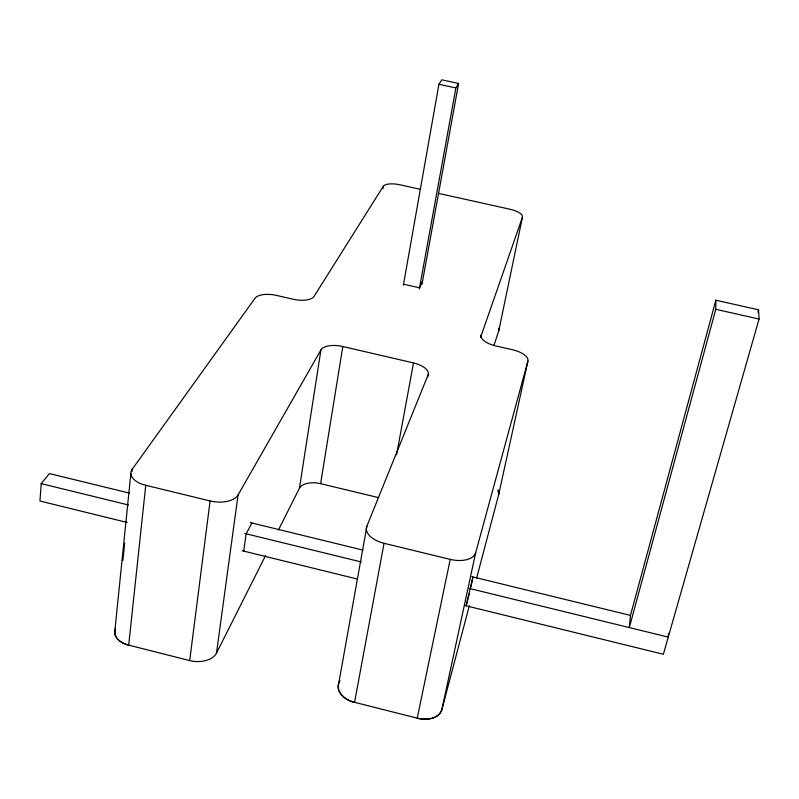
<?xml version="1.0" encoding="UTF-8"?>
<svg xmlns="http://www.w3.org/2000/svg" width="799" height="799" viewBox="0 0 799 799"><rect width="100%" height="100%" fill="white"/><g stroke="black" fill="none" stroke-linecap="round" stroke-linejoin="round"><path stroke-width="1.2" d="M715.874 300.214L630.471 615.39L629.312 627.585L715.784 309.303L715.874 300.214L758.551 309.812L759.05 319.051L663.35 654.281L464.828 605.472M265.488 555.704L216.489 653.103A21.233 13.353 4.5 0 1 189.693 660.583L128.689 645.133C121.548 643.694 112.05 637.222 115.446 628.863M668.453 633.417L668.254 637.113L469.253 588.404M129.318 493.073L49.418 473.577L41.228 483.635L39.95 501.023L127.101 522.446M130.846 473.587L114.676 632.588C115.336 639.639 122.527 643.515 128.689 645.133L145.758 485.293A22.402 11.825 4.5 0 1 132.195 469.283L255.061 298.207A17.578 7.481 7.8 0 1 276.454 295.4L293.113 299.245A17.218 7.201 8.2 0 0 313.987 296.459L383.36 186.227A14.272 5.004 9.8 0 1 399.87 184.779L420.454 189.353M122.906 560.409L124.664 543.09M131.965 471.59L132.195 469.283M189.693 660.583L210.087 500.953A22.342 11.995 6 0 0 238.052 494.961L320.928 349.962A18.447 8.33 9 0 1 342.811 346.516L413.492 362.936A18.497 8.419 10.4 0 1 428.084 374.921L427.655 377.168M114.676 632.588L115.006 630.051M216.489 653.103L238.052 494.961M278.452 529.947L299.425 488.259L320.928 349.962M299.425 488.259A17.678 9.438 8.5 0 1 320.609 483.665L342.811 346.516M382.951 188.664L383.36 186.227M403.355 285.293L438.921 84.285L441.807 79.83L458.606 83.456L422.012 284.084M428.084 374.921L366.861 526.211L338.646 683.914C335.88 693.542 346.456 700.433 354.566 702.311L417.228 718.171C425.717 720.348 438.341 719.509 441.787 709.931L469.313 605.762M419.335 288.938L455.889 87.94L458.606 83.456M396.584 454.761L413.492 362.936M366.861 526.211A22.392 12.335 10.5 0 0 384.049 543.29L354.566 702.311C344.988 700.653 333.802 690.596 339.925 680.448M480.618 337.298L522.436 217.168A14.362 5.064 11.4 0 0 510.221 209.298L438.791 193.428M475.705 552.618A22.502 12.414 12.3 0 1 450.217 559.39L417.228 718.171C425.747 720.299 438.252 719.48 441.787 709.931L475.705 552.618L527.899 361.158A17.758 7.72 12.1 0 0 512.778 349.832L495.68 345.887A17.368 7.401 11.8 0 1 481.108 334.871M522.436 217.168L498.846 330.526L494.122 344.968M470.751 587.205L472.968 576.948L466.127 605.792L466.926 602.826M527.899 361.158L498.756 494.301L476.603 578.186M467.115 602.086L467.904 599.15M468.294 597.682L468.683 596.224M469.073 594.776L469.273 594.047M757.861 312.199L758.551 309.812M422.451 281.657L419.535 287.82L403.545 284.174M244.055 550.441L243.705 551.11L246.142 533.792L251.935 523.005M438.921 84.285L455.889 87.94M715.784 309.303L759.05 319.051M320.609 483.665L378.706 497.657M145.758 485.293L210.087 500.953M384.049 543.29L450.217 559.39M250.367 522.616L362.946 550.102M471.889 576.688L630.471 615.39M41.228 483.635L128.539 504.998M244.933 533.492L361.338 561.987M242.107 550.721L357.103 578.985M497.937 489.977L498.756 494.301L498.416 490.916M498.946 329.458L498.846 330.526L498.566 328.259L498.946 329.458"/></g></svg>
